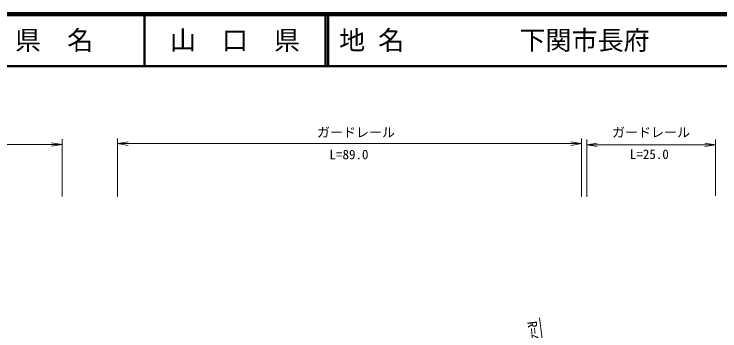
# Model space of a CAD drawing. Units: millimetres, scale not verified. Extents: x 40000 to 680000, y 20000 to 380000.
# Drawn here: x 307946 to 443524, y 319242 to 380000 of the extents above; entities that cross this region are included whole.
import ezdxf
from ezdxf.enums import TextEntityAlignment as Align

# ---------------------------------------------------------------- set-up
doc = ezdxf.new("R2010")
doc.units = ezdxf.units.MM
doc.header["$LTSCALE"] = 1000
for name, color, linetype, lineweight in [('M-STR-HTXT', 7, 'Continuous', 13), ('M-TTL', 2, 'Continuous', 140), ('M-TTL-LINE', 7, 'Continuous', 50)]:
    doc.layers.add(name, color=color, linetype=linetype, lineweight=lineweight)
doc.layers.add('M-TTL-TXT', color=7, linetype='Continuous')
doc.styles.add('ＭＳ ゴシック', font='')
doc.styles.get('ＭＳ ゴシック').set_extended_font_data('MS Gothic')

# ---------------------------------------------------------------- blocks, each defined once
blk = doc.blocks.new('open_arrow')
at = {"color": 0, "linetype": 'Continuous', "lineweight": -2}
blk.add_lwpolyline([(7.5, 1.25), (0, 0), (7.5, -1.25)], dxfattribs=at)

msp = doc.modelspace()

# ---------------------------------------------------------------- linework, layer by layer
at = {"layer": 'M-STR-HTXT'}
for p, q in [((317150, 345021), (317150, 355998)), ((327832, 345000), (327832, 356160)), ((416914, 345000), (416914, 356160)), ((417935, 344948), (417935, 355921)), ((442665, 345166), (442665, 355921)), ((265677, 354998), (317150, 354998)), ((327832, 355160), (416914, 355160)), ((417935, 354921), (442665, 354921)), ((408854, 321738), (413363, 287649))]:
    msp.add_line(p, q, dxfattribs=at)
at = {"layer": 'M-TTL'}
msp.add_line((680000, 380000), (40000, 380000), dxfattribs=at)
at = {"layer": 'M-TTL-LINE'}
for p, q in [((333000, 380000), (333000, 370000)), ((367750, 380000), (367750, 370000)), ((368250, 380000), (368250, 370000)), ((40000, 370000), (680000, 370000))]:
    msp.add_line(p, q, dxfattribs=at)

# ---------------------------------------------------------------- block references
at = {"layer": 'M-STR-HTXT', "xscale": 267, "yscale": 267, "rotation": 180}
for p in [(317150, 354998), (416914, 355160), (442665, 354921)]:
    msp.add_blockref('open_arrow', p, dxfattribs=at)
at = {"layer": 'M-STR-HTXT', "xscale": 267, "yscale": 267}
for p in [(327832, 355160), (417935, 354921)]:
    msp.add_blockref('open_arrow', p, dxfattribs=at)

# ---------------------------------------------------------------- texts
at = {"layer": 'M-STR-HTXT', "style": 'ＭＳ ゴシック'}
for p in [(366113, 355853), (422798, 355858)]:
    msp.add_text('ガードレール', height=1833, dxfattribs=at).set_placement(p, align=Align.BOTTOM_LEFT)
for s, p in [('L=89.0', (372275, 351608)), ('L=25.0', (429970, 351656))]:
    msp.add_text(s, height=1833, dxfattribs=at).set_placement(p, align=Align.BOTTOM_CENTER)
msp.add_text('R=400', height=1833, rotation=276.582, dxfattribs=at).set_placement((405983, 320925), align=Align.BOTTOM_LEFT)
at = {"layer": 'M-TTL-TXT', "style": 'ＭＳ ゴシック'}
for s, p in [('県\u3000名', (315625, 375000)), ('山\u3000口\u3000県', (350375, 375000))]:
    msp.add_text(s, height=3666, dxfattribs=at).set_placement(p, align=Align.MIDDLE_CENTER)
for s, p in [('地 名', (370380, 375000)), ('下関市長府', (405024, 375000))]:
    msp.add_text(s, height=3666, dxfattribs=at).set_placement(p, align=Align.MIDDLE_LEFT)

doc.saveas('drawing.dxf')
